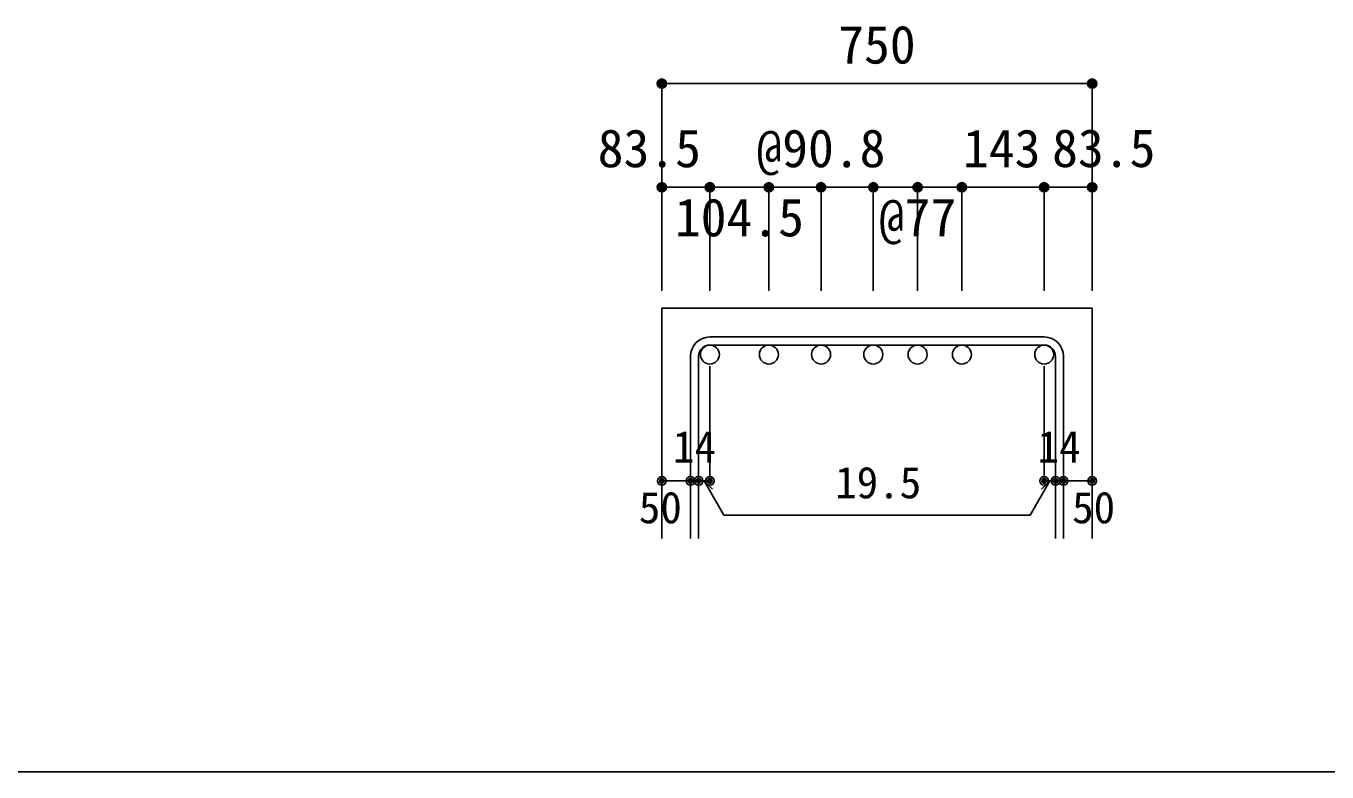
# Model space of a CAD drawing. Units: millimetres at full size, sheet at 1:30; details may follow other scales. Extents: x -5973 to 5954, y -4195 to 4201.
# Drawn here: x -927 to 1334, y -4195 to -2900 of the extents above; entities that cross this region are included whole.
import ezdxf
from ezdxf.enums import TextEntityAlignment as Align

# ---------------------------------------------------------------- set-up
doc = ezdxf.new("R2010")
doc.units = ezdxf.units.MM
doc.header["$LTSCALE"] = 30
doc.header["$PDMODE"] = 32
doc.header["$PDSIZE"] = 15
for name, color, linetype in [('0-1_躯体線', 2, 'Continuous'), ('0-5_基礎梁筋', 7, 'Continuous'), ('0-6_スタラップ筋', 7, 'Continuous'), ('0-D_寸法', 4, 'Continuous'), ('F-0_枠', 6, 'Continuous')]:
    doc.layers.add(name, color=color, linetype=linetype)
doc.styles.add('ＭＳ ゴシック', font='')
doc.styles.get('ＭＳ ゴシック').set_extended_font_data('MS Gothic')

msp = doc.modelspace()

# ---------------------------------------------------------------- linework, layer by layer
at = {"layer": '0-1_躯体線'}
for p, q in [((178.44, -3389.89), (178.44, -3789.89)), ((178.44, -3389.89), (926.44, -3389.89)), ((926.44, -3389.89), (926.44, -3789.89))]:
    msp.add_line(p, q, dxfattribs=at)
at = {"layer": '0-5_基礎梁筋', "color": 3}
for centre in [(261.94, -3470.39), (364.44, -3470.39), (455.19, -3470.39), (545.94, -3470.39), (622.94, -3470.39), (699.94, -3470.39), (842.94, -3470.39)]:
    msp.add_circle(centre, 16.5, dxfattribs=at)
at = {"layer": '0-6_スタラップ筋'}
for p, q in [((842.94, -3439.89), (261.94, -3439.89)), ((842.94, -3453.89), (261.94, -3453.89)), ((228.44, -3473.39), (228.44, -3789.89)), ((242.44, -3473.39), (242.44, -3789.89)), ((862.44, -3473.39), (862.44, -3789.89)), ((876.44, -3473.39), (876.44, -3789.89))]:
    msp.add_line(p, q, dxfattribs=at)
for centre, radius, start, end in [((261.94, -3473.39), 33.5, 90, 180), ((261.94, -3473.39), 19.5, 90, 180), ((842.94, -3473.39), 33.5, 0, 90), ((842.94, -3473.39), 19.5, 0, 90)]:
    msp.add_arc(centre, radius, start, end, dxfattribs=at)
at = {"layer": '0-D_寸法'}
for p, q in [((178.44, -2999.89), (178.44, -3179.89)), ((178.44, -2999.89), (926.44, -2999.89)), ((926.44, -2999.89), (926.44, -3179.89)), ((261.94, -3179.89), (178.44, -3179.89)), ((178.44, -3179.89), (178.44, -3359.89)), ((552.44, -3179.89), (261.94, -3179.89)), ((261.94, -3179.89), (261.94, -3359.89)), ((364.44, -3179.89), (364.44, -3359.89)), ((455.19, -3179.89), (455.19, -3359.89)), ((545.94, -3179.89), (545.94, -3359.89)), ((842.94, -3179.89), (552.44, -3179.89)), ((622.94, -3179.89), (622.94, -3359.89)), ((699.94, -3179.89), (699.94, -3359.89)), ((926.44, -3179.89), (842.94, -3179.89)), ((842.94, -3179.89), (842.94, -3359.89)), ((926.44, -3179.89), (926.44, -3359.89)), ((261.94, -3689.89), (261.94, -3490.56)), ((842.94, -3689.89), (842.94, -3490.56)), ((178.44, -3689.89), (228.44, -3689.89)), ((228.44, -3689.89), (261.94, -3689.89)), ((252.19, -3689.89), (266.33, -3704.04)), ((252.19, -3689.89), (286.41, -3749.17)), ((852.69, -3689.89), (818.46, -3749.17)), ((852.69, -3689.89), (838.54, -3704.04)), ((842.94, -3689.89), (926.44, -3689.89)), ((862.44, -3689.89), (876.44, -3689.89)), ((286.41, -3749.17), (818.46, -3749.17))]:
    msp.add_line(p, q, dxfattribs=at)
msp.add_lwpolyline([(926.44, -2999.89), (926.44, -3179.89), (926.44, -3359.89)], dxfattribs=at)
for centre, radius in [((178.44, -2999.89), 8), ((178.44, -2999.89), 7.2), ((178.44, -2999.89), 6.4), ((178.44, -2999.89), 5.6), ((178.44, -2999.89), 4.8), ((178.44, -2999.89), 4), ((178.44, -2999.89), 3.2), ((178.44, -2999.89), 2.4), ((178.44, -2999.89), 1.6), ((178.44, -2999.89), 0.8), ((926.44, -2999.89), 8), ((926.44, -2999.89), 7.2), ((926.44, -2999.89), 6.4), ((926.44, -2999.89), 5.6), ((926.44, -2999.89), 4.8), ((926.44, -2999.89), 4), ((926.44, -2999.89), 3.2), ((926.44, -2999.89), 2.4), ((926.44, -2999.89), 1.6), ((926.44, -2999.89), 0.8), ((178.44, -3179.89), 8), ((178.44, -3179.89), 7.2), ((178.44, -3179.89), 6.4), ((178.44, -3179.89), 5.6), ((178.44, -3179.89), 4.8), ((178.44, -3179.89), 4), ((178.44, -3179.89), 3.2), ((178.44, -3179.89), 2.4), ((178.44, -3179.89), 1.6), ((178.44, -3179.89), 0.8), ((261.94, -3179.89), 8), ((261.94, -3179.89), 7.2), ((261.94, -3179.89), 6.4), ((261.94, -3179.89), 5.6), ((261.94, -3179.89), 4.8), ((261.94, -3179.89), 4), ((261.94, -3179.89), 3.2), ((261.94, -3179.89), 2.4), ((261.94, -3179.89), 1.6), ((261.94, -3179.89), 0.8), ((364.44, -3179.89), 8), ((364.44, -3179.89), 7.2), ((364.44, -3179.89), 6.4), ((364.44, -3179.89), 5.6), ((364.44, -3179.89), 4.8), ((364.44, -3179.89), 4), ((364.44, -3179.89), 3.2), ((364.44, -3179.89), 2.4), ((364.44, -3179.89), 1.6), ((364.44, -3179.89), 0.8), ((455.19, -3179.89), 8), ((455.19, -3179.89), 7.2), ((455.19, -3179.89), 6.4), ((455.19, -3179.89), 5.6), ((455.19, -3179.89), 4.8), ((455.19, -3179.89), 4), ((455.19, -3179.89), 3.2), ((455.19, -3179.89), 2.4), ((455.19, -3179.89), 1.6), ((455.19, -3179.89), 0.8), ((545.94, -3179.89), 8), ((545.94, -3179.89), 7.2), ((545.94, -3179.89), 6.4), ((545.94, -3179.89), 5.6), ((545.94, -3179.89), 4.8), ((545.94, -3179.89), 4), ((545.94, -3179.89), 3.2), ((545.94, -3179.89), 2.4), ((545.94, -3179.89), 1.6), ((545.94, -3179.89), 0.8), ((622.94, -3179.89), 8), ((622.94, -3179.89), 7.2), ((622.94, -3179.89), 6.4), ((622.94, -3179.89), 5.6), ((622.94, -3179.89), 4.8), ((622.94, -3179.89), 4), ((622.94, -3179.89), 3.2), ((622.94, -3179.89), 2.4), ((622.94, -3179.89), 1.6), ((622.94, -3179.89), 0.8), ((699.94, -3179.89), 8), ((699.94, -3179.89), 7.2), ((699.94, -3179.89), 6.4), ((699.94, -3179.89), 5.6), ((699.94, -3179.89), 4.8), ((699.94, -3179.89), 4), ((699.94, -3179.89), 3.2), ((699.94, -3179.89), 2.4), ((699.94, -3179.89), 1.6), ((699.94, -3179.89), 0.8), ((842.94, -3179.89), 8), ((842.94, -3179.89), 7.2), ((842.94, -3179.89), 6.4), ((842.94, -3179.89), 5.6), ((842.94, -3179.89), 4.8), ((842.94, -3179.89), 4), ((842.94, -3179.89), 3.2), ((842.94, -3179.89), 2.4), ((842.94, -3179.89), 1.6), ((842.94, -3179.89), 0.8), ((926.44, -3179.89), 8), ((926.44, -3179.89), 7.2), ((926.44, -3179.89), 6.4), ((926.44, -3179.89), 5.6), ((926.44, -3179.89), 4.8), ((926.44, -3179.89), 4), ((926.44, -3179.89), 3.2), ((926.44, -3179.89), 2.4), ((926.44, -3179.89), 1.6), ((926.44, -3179.89), 0.8), ((178.44, -3689.89), 4), ((178.44, -3689.89), 3.6), ((178.44, -3689.89), 3.2), ((178.44, -3689.89), 2.8), ((178.44, -3689.89), 2.4), ((178.44, -3689.89), 2), ((178.44, -3689.89), 1.6), ((178.44, -3689.89), 1.2), ((178.44, -3689.89), 0.8), ((178.44, -3689.89), 0.4), ((228.44, -3689.89), 4), ((228.44, -3689.89), 3.6), ((228.44, -3689.89), 3.2), ((228.44, -3689.89), 2.8), ((228.44, -3689.89), 2.4), ((228.44, -3689.89), 2), ((228.44, -3689.89), 1.6), ((228.44, -3689.89), 1.2), ((228.44, -3689.89), 0.8), ((228.44, -3689.89), 0.4), ((242.44, -3689.89), 4), ((242.44, -3689.89), 3.6), ((242.44, -3689.89), 3.2), ((242.44, -3689.89), 2.8), ((242.44, -3689.89), 2.4), ((242.44, -3689.89), 2), ((242.44, -3689.89), 1.6), ((242.44, -3689.89), 1.2), ((242.44, -3689.89), 0.8), ((242.44, -3689.89), 0.4), ((261.94, -3689.89), 4), ((261.94, -3689.89), 3.6), ((261.94, -3689.89), 3.2), ((261.94, -3689.89), 2.8), ((261.94, -3689.89), 2.4), ((261.94, -3689.89), 2), ((261.94, -3689.89), 1.6), ((261.94, -3689.89), 1.2), ((261.94, -3689.89), 0.8), ((261.94, -3689.89), 0.4), ((842.94, -3689.89), 4), ((842.94, -3689.89), 3.6), ((842.94, -3689.89), 3.2), ((842.94, -3689.89), 2.8), ((842.94, -3689.89), 2.4), ((842.94, -3689.89), 2), ((842.94, -3689.89), 1.6), ((842.94, -3689.89), 1.2), ((842.94, -3689.89), 0.8), ((842.94, -3689.89), 0.4), ((862.44, -3689.89), 4), ((862.44, -3689.89), 3.6), ((862.44, -3689.89), 3.2), ((862.44, -3689.89), 2.8), ((862.44, -3689.89), 2.4), ((862.44, -3689.89), 2), ((862.44, -3689.89), 1.6), ((862.44, -3689.89), 1.2), ((862.44, -3689.89), 0.8), ((862.44, -3689.89), 0.4), ((876.44, -3689.89), 4), ((876.44, -3689.89), 3.6), ((876.44, -3689.89), 3.2), ((876.44, -3689.89), 2.8), ((876.44, -3689.89), 2.4), ((876.44, -3689.89), 2), ((876.44, -3689.89), 1.6), ((876.44, -3689.89), 1.2), ((876.44, -3689.89), 0.8), ((876.44, -3689.89), 0.4), ((926.44, -3689.89), 4), ((926.44, -3689.89), 3.6), ((926.44, -3689.89), 3.2), ((926.44, -3689.89), 2.8), ((926.44, -3689.89), 2.4), ((926.44, -3689.89), 2), ((926.44, -3689.89), 1.6), ((926.44, -3689.89), 1.2), ((926.44, -3689.89), 0.8), ((926.44, -3689.89), 0.4)]:
    msp.add_circle(centre, radius, dxfattribs=at)
at = {"layer": '0-D_寸法', "color": 7}
for p in [(178.44, -2999.89), (926.44, -2999.89), (178.44, -3179.89), (261.94, -3179.89), (364.44, -3179.89), (455.19, -3179.89), (545.94, -3179.89), (622.94, -3179.89), (699.94, -3179.89), (842.94, -3179.89), (926.44, -3179.89), (178.44, -3689.89), (228.44, -3689.89), (242.44, -3689.89), (261.94, -3689.89), (842.94, -3689.89), (862.44, -3689.89), (876.44, -3689.89), (926.44, -3689.89)]:
    msp.add_point(p, dxfattribs=at)
at = {"layer": 'F-0_枠'}
msp.add_line((5954.1, -4195.24), (-5972.88, -4195.24), dxfattribs=at)

# ---------------------------------------------------------------- texts
at = {"layer": '0-D_寸法', "style": 'ＭＳ ゴシック'}
for s, height, p in [('750', 65.98, (484.94, -2984.89)), ('83.5', 65.98, (66.94, -3164.89)), ('@90.8', 65.98, (342.69, -3164.89)), ('143', 65.98, (701.83, -3165.02)), ('83.5', 65.98, (856.75, -3164.58)), ('104.5', 65.98, (201.07, -3284.92)), ('@77', 65.98, (555.44, -3284.89)), ('14', 54.99, (197.9, -3674.44)), ('14', 54.99, (831.48, -3674.44)), ('19.5', 54.99, (479.67, -3736.53)), ('50', 54.99, (138.44, -3779.89)), ('50', 54.99, (891.44, -3779.89))]:
    msp.add_text(s, height=height, dxfattribs=at).set_placement(p, align=Align.BOTTOM_LEFT)

doc.saveas('drawing.dxf')
